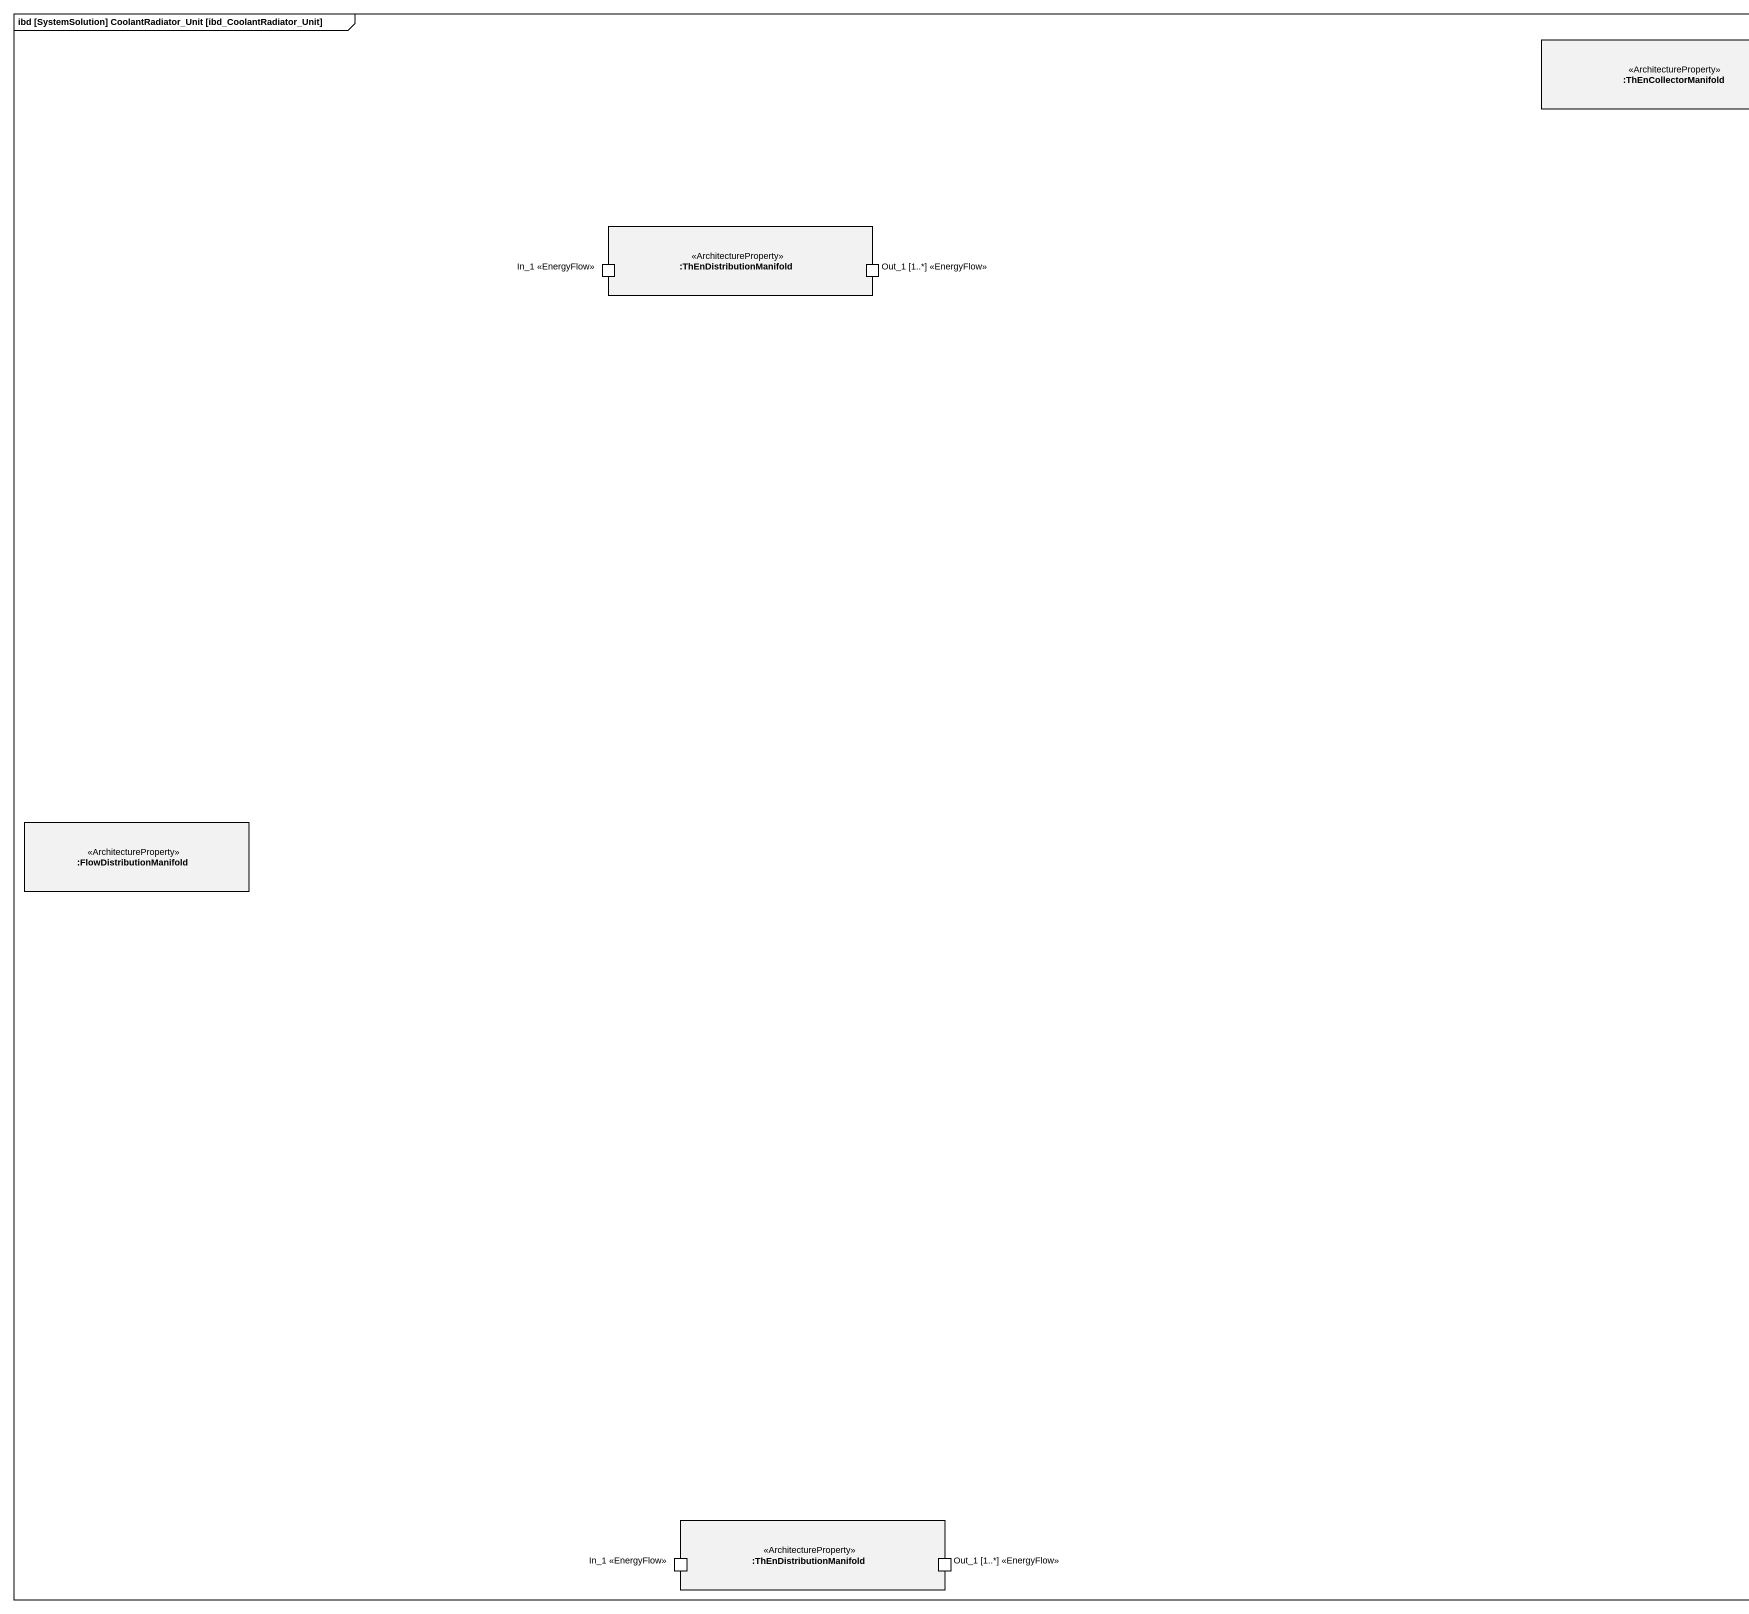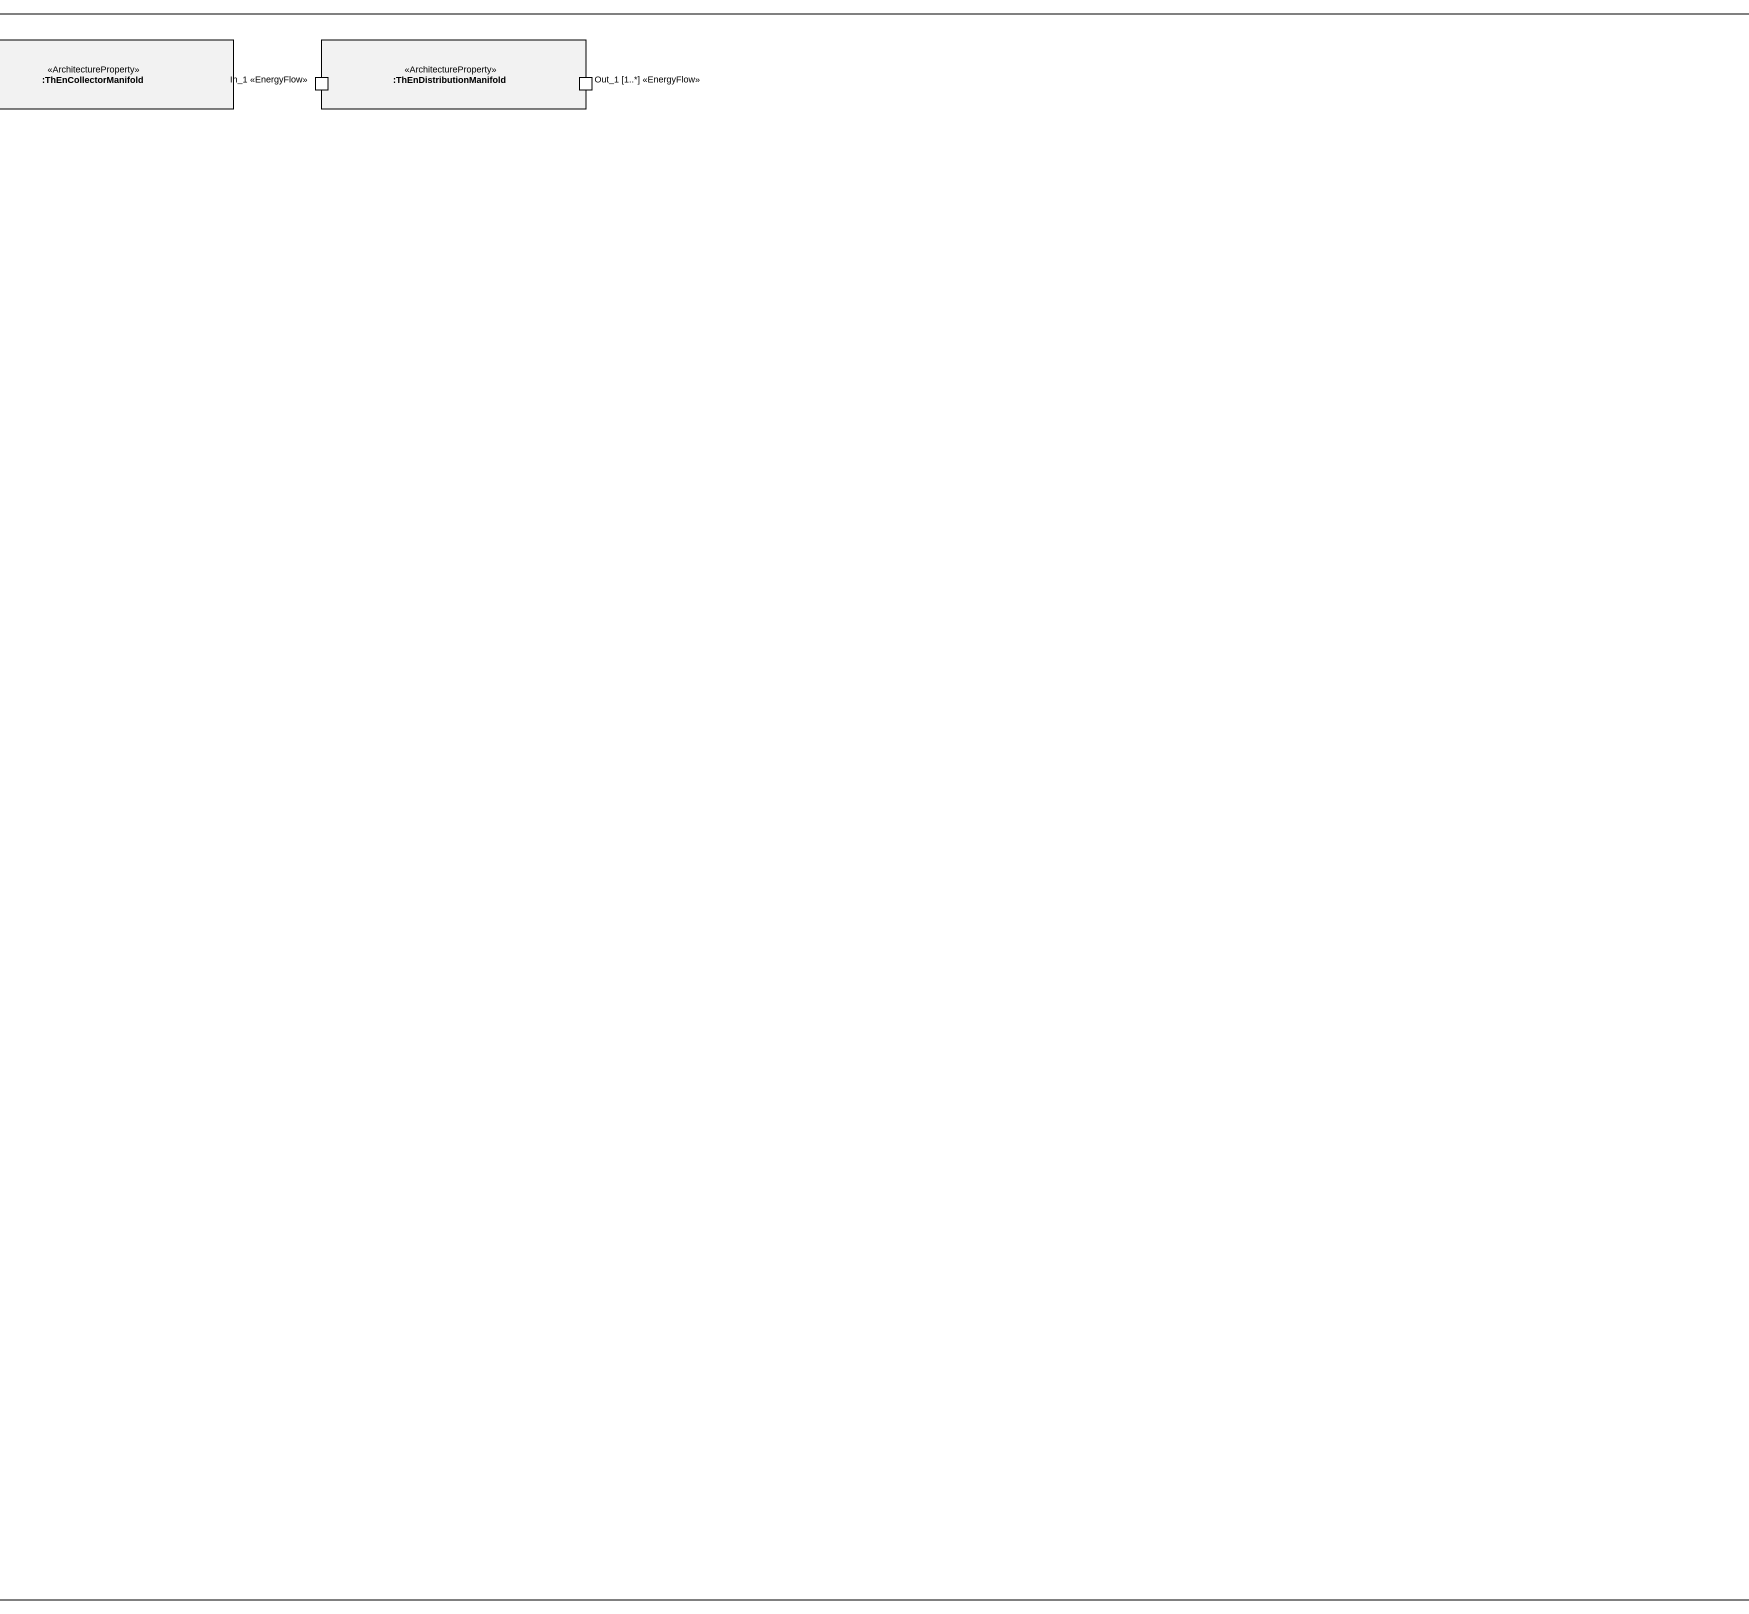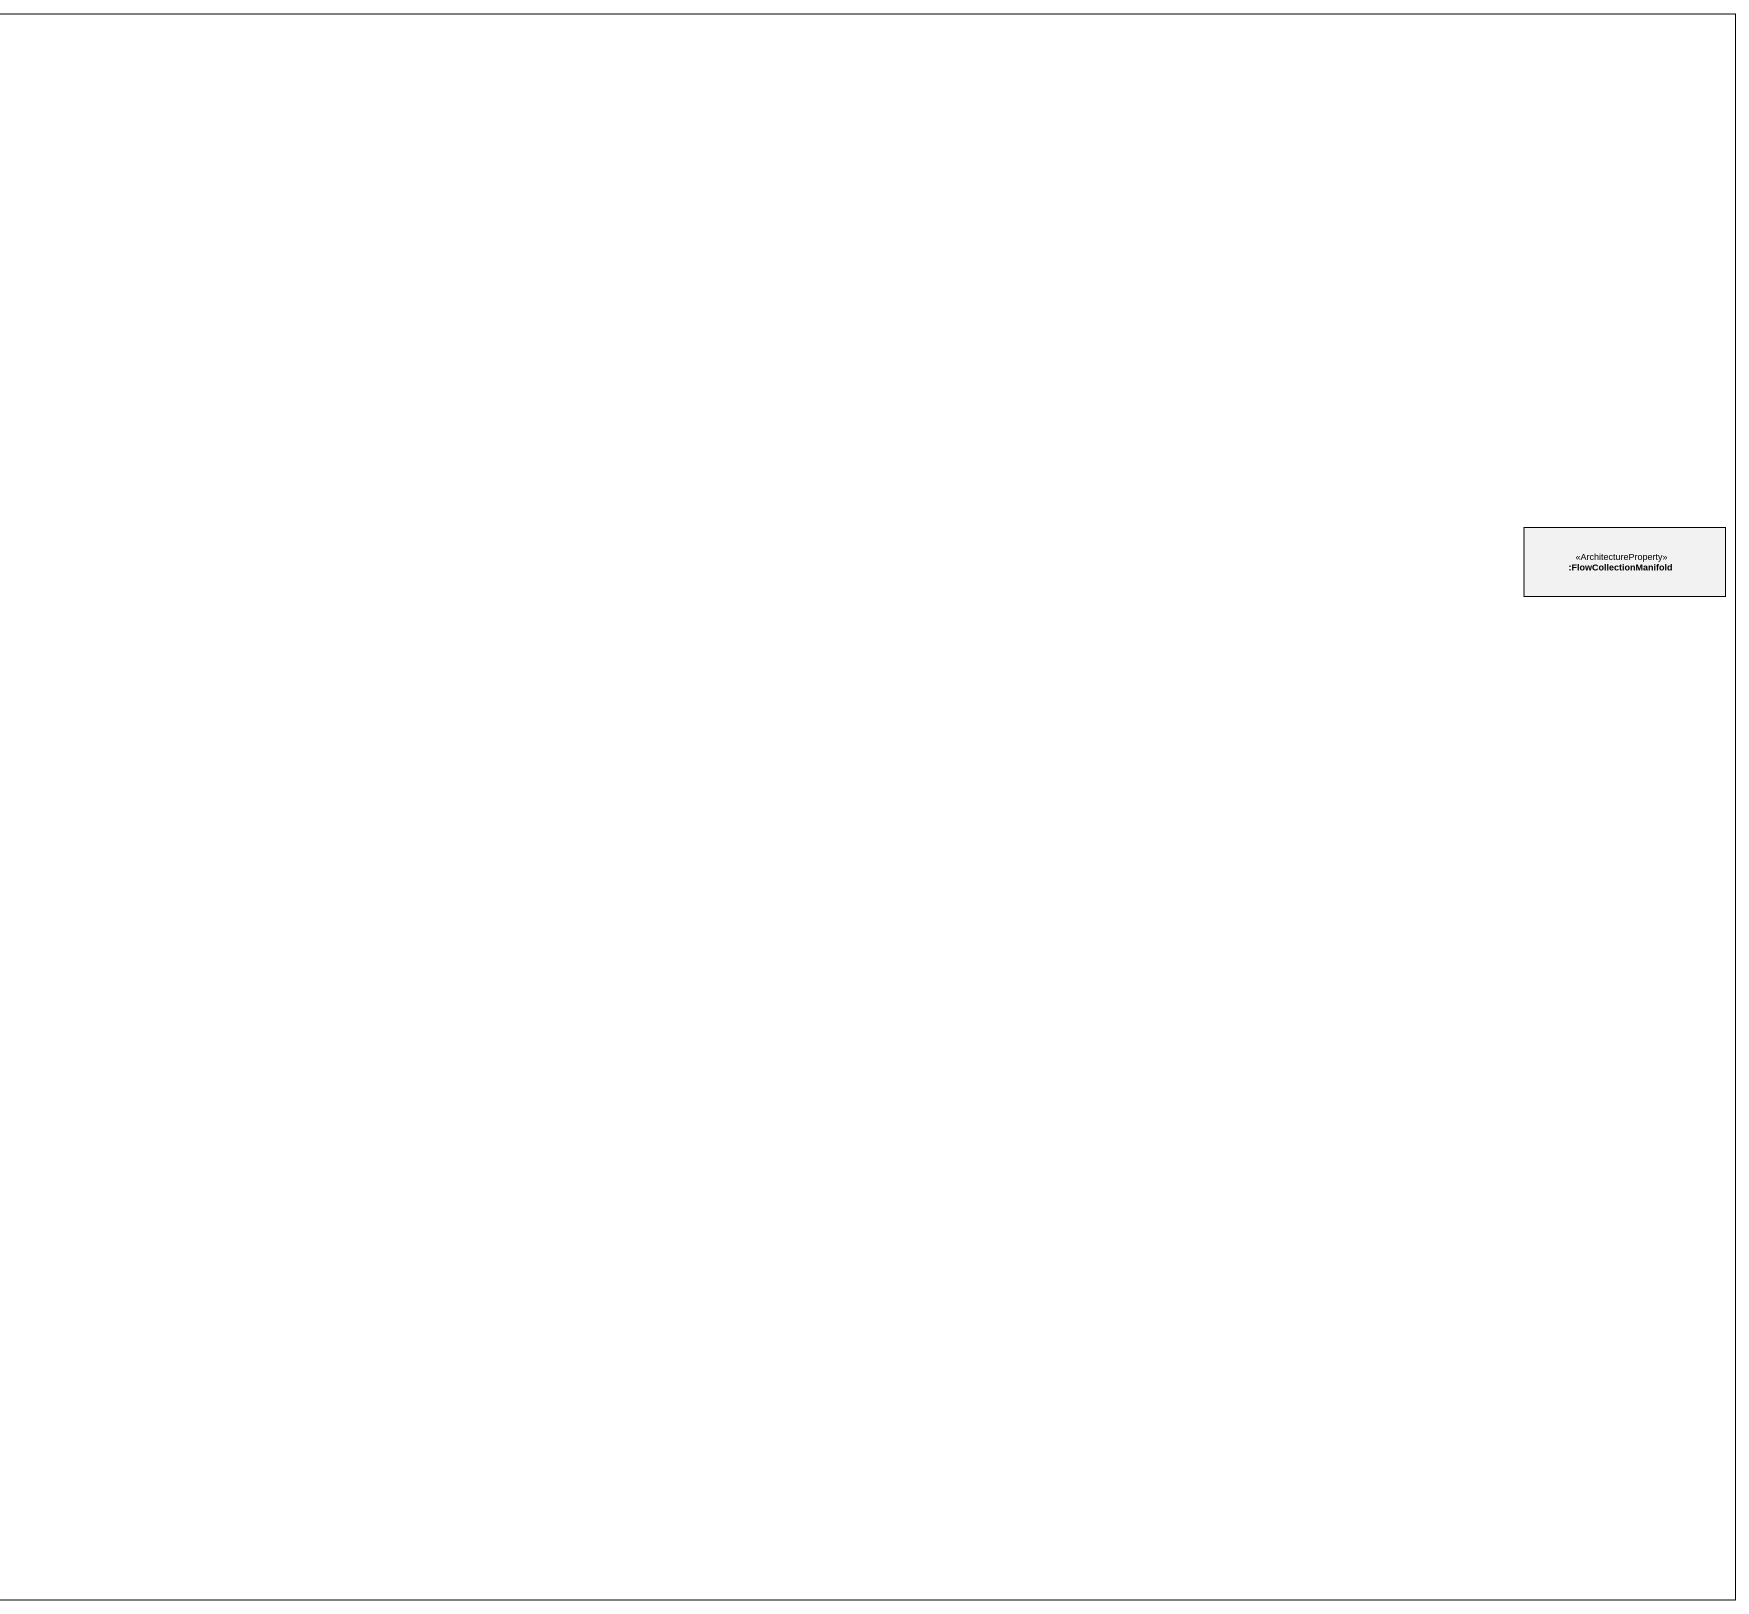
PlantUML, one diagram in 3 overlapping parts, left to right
@startuml
mainframe ibd [SystemSolution] CoolantRadiator_Unit [ibd_CoolantRadiator_Unit]
rectangle ":ThEnCollectorManifold" as ThEnCollectorManifold <<ArchitectureProperty>>
rectangle ":ThEnDistributionManifold" as ThEnDistributionManifold <<ArchitectureProperty>> {
  port "In_1 <<EnergyFlow>>" as In_1_EnergyFlow
  port "Out_1 [1..*] <<EnergyFlow>>" as Out_1_1_EnergyFlow
}
rectangle ":ThEnDistributionManifold" as ThEnDistributionManifold_2 <<ArchitectureProperty>> {
  port "In_1 <<EnergyFlow>>" as In_1_EnergyFlow_2
  port "Out_1 [1..*] <<EnergyFlow>>" as Out_1_1_EnergyFlow_2
}
rectangle ":FlowCollectionManifold" as FlowCollectionManifold <<ArchitectureProperty>>
rectangle ":FlowDistributionManifold" as FlowDistributionManifold <<ArchitectureProperty>>
rectangle ":ThEnDistributionManifold" as ThEnDistributionManifold_3 <<ArchitectureProperty>> {
  port "In_1 <<EnergyFlow>>" as In_1_EnergyFlow_3
  port "Out_1 [1..*] <<EnergyFlow>>" as Out_1_1_EnergyFlow_3
}
@enduml
